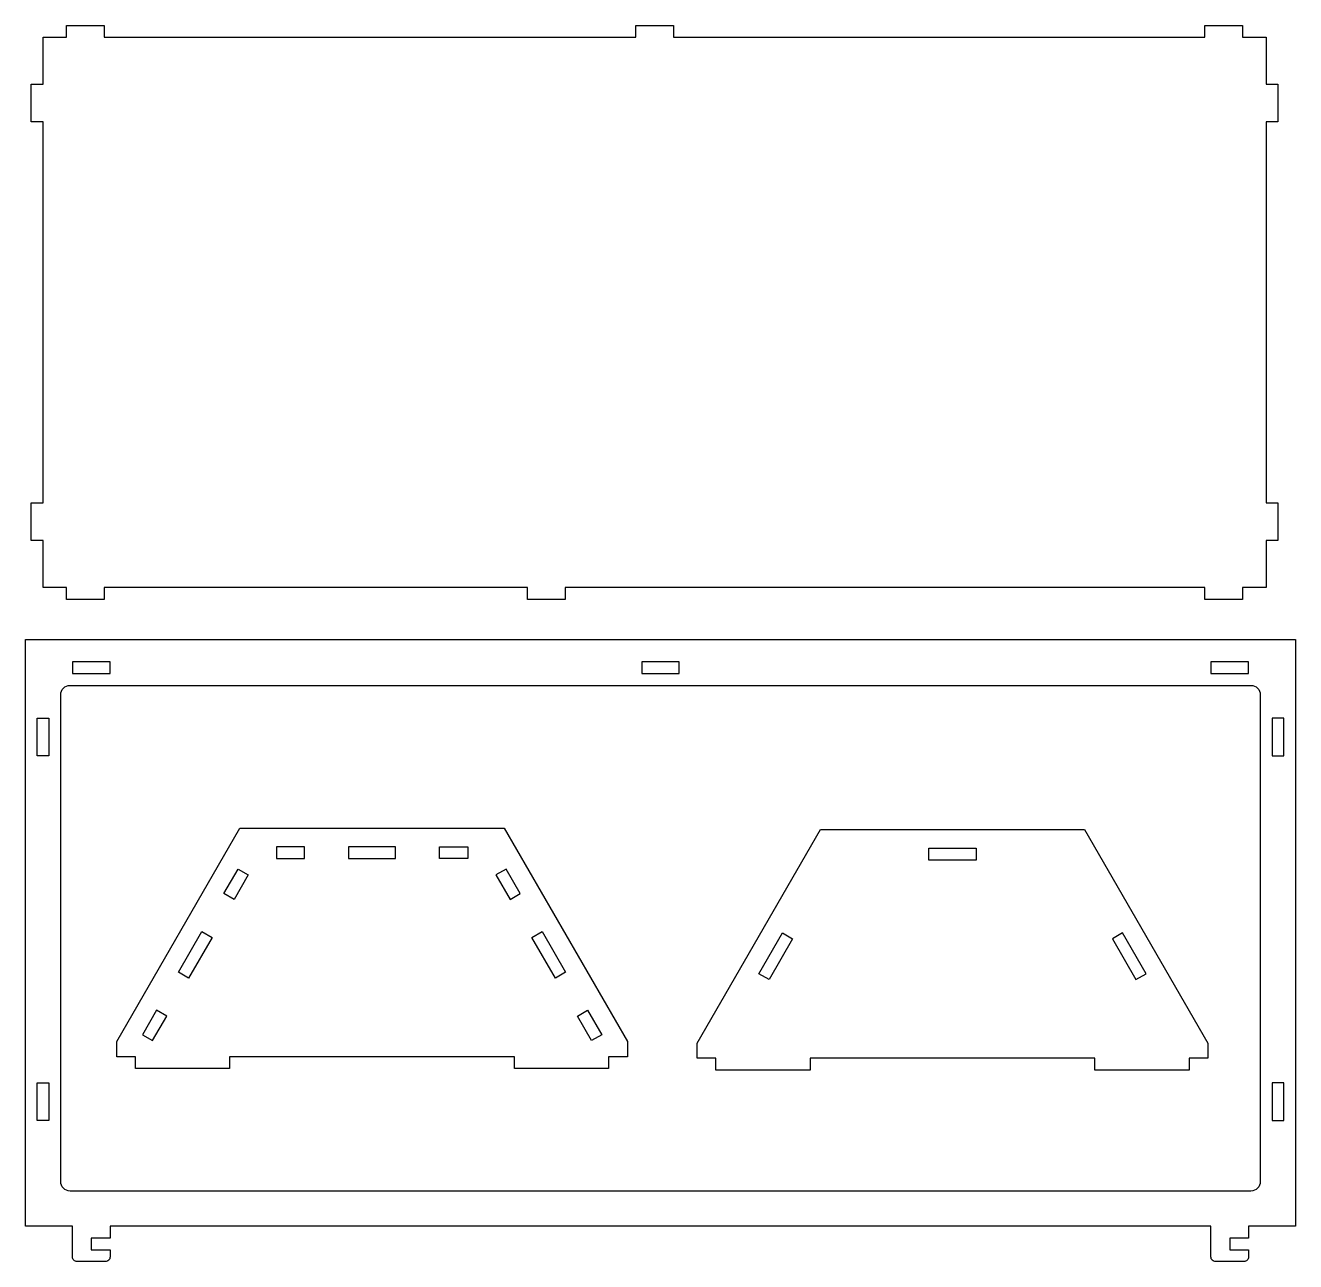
# Model space of a CAD drawing. Extents: x -1239 to 801, y -876 to 452.
# Drawn here: x -1239 to -591, y -876 to -245 of the extents above; entities that cross this region are included whole.
import ezdxf

# ---------------------------------------------------------------- set-up
doc = ezdxf.new("R2010")
doc.units = 0
doc.header["$MEASUREMENT"] = 0
doc.layers.add('LAYER1', color=7, linetype='CONTINUOUS')

msp = doc.modelspace()

# ---------------------------------------------------------------- linework, layer by layer
at = {"layer": 'LAYER1'}
for points in [[(-1229.57, -294.19), (-1235.57, -294.19), (-1235.57, -274.99), (-1229.57, -274.99), (-1229.57, -250.99), (-1217.57, -250.99), (-1217.57, -244.99), (-1198.37, -244.99), (-1198.37, -250.99), (-927.17, -250.99), (-927.17, -244.99), (-907.97, -244.99), (-907.97, -250.99), (-636.77, -250.99), (-636.77, -244.99), (-617.57, -244.99), (-617.57, -250.99), (-605.57, -250.99), (-605.57, -274.99), (-599.57, -274.99), (-599.57, -294.19), (-605.57, -294.19), (-605.57, -488.62), (-599.57, -488.62), (-599.57, -507.82), (-605.57, -507.82), (-605.57, -531.82), (-617.57, -531.82), (-617.57, -537.82), (-636.77, -537.82), (-636.77, -531.82), (-963.17, -531.82), (-963.17, -537.82), (-982.37, -537.82), (-982.37, -531.82), (-1198.37, -531.82), (-1198.37, -537.82), (-1217.57, -537.82), (-1217.57, -531.82), (-1229.57, -531.82), (-1229.57, -507.82), (-1235.57, -507.82), (-1235.57, -488.62), (-1229.57, -488.62)], [(-1214.55, -569.7), (-1214.55, -575.7), (-1195.35, -575.7), (-1195.35, -569.7)], [(-924.15, -569.7), (-924.15, -575.7), (-904.95, -575.7), (-904.95, -569.7)], [(-633.75, -569.7), (-633.75, -575.7), (-614.55, -575.7), (-614.55, -569.7)], [(-1232.55, -598.5), (-1226.55, -598.5), (-1226.55, -617.7), (-1232.55, -617.7)], [(-596.55, -598.5), (-602.55, -598.5), (-602.55, -617.7), (-596.55, -617.7)], [(-989.03, -777.24), (-989.03, -771.24), (-1134.38, -771.24), (-1134.38, -777.24), (-1182.38, -777.24), (-1182.38, -771.24), (-1191.98, -771.24), (-1191.98, -763.44), (-1129.09, -654.52), (-994.32, -654.52), (-931.43, -763.44), (-931.43, -771.24), (-941.03, -771.24), (-941.03, -777.24)], [(-692.92, -777.97), (-692.92, -771.97), (-838.26, -771.97), (-838.26, -777.97), (-886.26, -777.97), (-886.26, -771.97), (-895.86, -771.97), (-895.86, -764.17), (-832.98, -655.25), (-698.2, -655.25), (-635.32, -764.17), (-635.32, -771.97), (-644.92, -771.97), (-644.92, -777.97)], [(-1096.09, -664.12), (-1110.49, -664.12), (-1110.49, -670.12), (-1096.09, -670.12)], [(-1049.7, -664.12), (-1073.7, -664.12), (-1073.7, -670.12), (-1049.7, -670.12)], [(-1027.32, -664.12), (-1012.92, -664.12), (-1012.92, -670.12), (-1027.32, -670.12)], [(-777.59, -664.85), (-753.59, -664.85), (-753.59, -670.85), (-777.59, -670.85)], [(-1137.28, -687.91), (-1130.08, -675.44), (-1124.89, -678.44), (-1132.09, -690.91)], [(-986.13, -687.91), (-993.33, -675.44), (-998.52, -678.44), (-991.32, -690.91)], [(-1160.47, -728.07), (-1148.47, -707.29), (-1143.28, -710.29), (-1155.28, -731.07)], [(-974.94, -707.29), (-962.94, -728.07), (-968.13, -731.07), (-980.13, -710.29)], [(-864.36, -728.81), (-852.36, -708.02), (-847.16, -711.02), (-859.16, -731.81)], [(-666.82, -728.81), (-678.82, -708.02), (-684.02, -711.02), (-672.02, -731.81)], [(-1171.66, -747.46), (-1178.86, -759.93), (-1173.67, -762.93), (-1166.47, -750.46)], [(-951.75, -747.46), (-944.55, -759.93), (-949.74, -762.93), (-956.94, -750.46)], [(-1232.55, -784.5), (-1226.55, -784.5), (-1226.55, -803.7), (-1232.55, -803.7)], [(-596.55, -784.5), (-602.55, -784.5), (-602.55, -803.7), (-596.55, -803.7)]]:
    msp.add_lwpolyline(points, close=True, dxfattribs=at)
for points in [[(-590.55, -558.37), (-590.55, -857.7), (-614.55, -857.7), (-614.55, -863.7), (-624.15, -863.7), (-624.15, -869.7), (-614.55, -869.7), (-614.55, -873.3, -0.414214), (-616.95, -875.7), (-631.35, -875.7, -0.414214), (-633.75, -873.3), (-633.75, -857.7), (-1195.35, -857.7), (-1195.35, -863.7), (-1204.95, -863.7), (-1204.95, -869.7), (-1195.35, -869.7), (-1195.35, -873.3, -0.414214), (-1197.75, -875.7), (-1212.15, -875.7, -0.414214), (-1214.55, -873.3), (-1214.55, -857.7), (-1238.55, -857.7), (-1238.55, -558.37)], [(-613.35, -839.7), (-1215.75, -839.7, -0.414214), (-1220.55, -834.9), (-1220.55, -586.5, -0.414214), (-1215.75, -581.7), (-613.35, -581.7, -0.414214), (-608.55, -586.5), (-608.55, -834.9, -0.414214)]]:
    msp.add_lwpolyline(points, format="xyb", close=True, dxfattribs=at)

doc.saveas('drawing.dxf')
